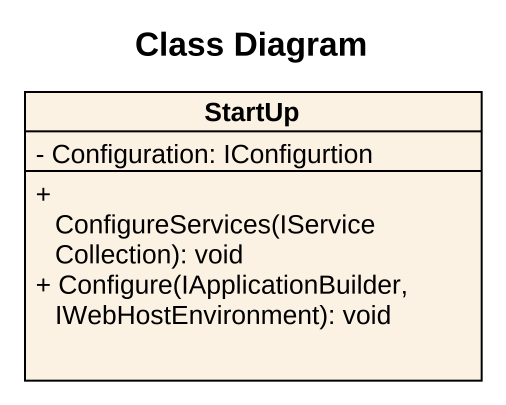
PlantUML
@startuml
title Class Diagram
hide circle
hide empty members
skinparam classAttributeIconSize 0
class StartUp {
  - Configuration: IConfigurtion
  + ConfigureServices(IServiceCollection): void
  + Configure(IApplicationBuilder, IWebHostEnvironment): void
}
@enduml
